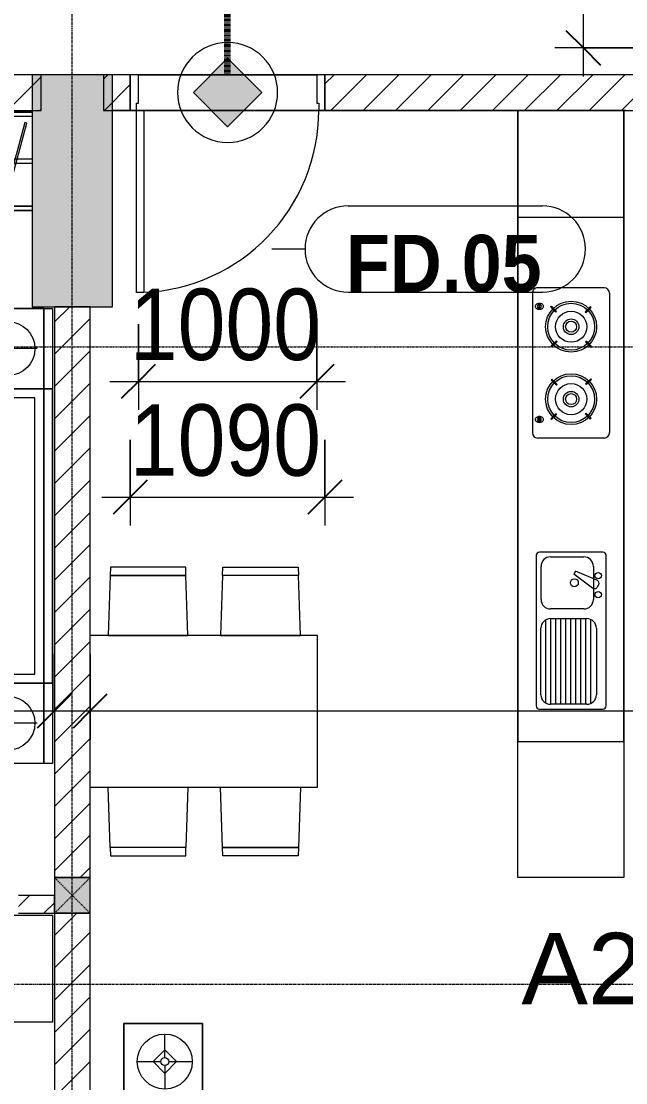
# Model space of a CAD drawing. Header units: millimetres. Extents: x 962 to 241049, y -15958 to 84407.
# Drawn here: x 162846 to 166232, y 27887 to 33837 of the extents above; entities that cross this region are included whole.
import ezdxf

# ---------------------------------------------------------------- set-up
doc = ezdxf.new("R2010")
doc.units = ezdxf.units.MM
for name, pattern in [('1 NÉT CALL OUT', [6, 3, -3]), ('Dash', [6, 3, -3]), ('Dash Dot 3_16_', [7.9375, 4.7625, -1.5875, 0, -1.5875]), ('Grid Line', [22.225, 12.7, -3.175, 3.175, -3.175])]:
    doc.linetypes.add(name, pattern=pattern)
for name, color, linetype, lineweight in [('0-1', 7, 'Continuous', 5), ('A-ANNO-DIMS', 211, 'Continuous', 9), ('A-ANNO-DIMS-160', 211, 'Continuous', 9), ('A-ANNO-NOTE', 131, 'Continuous', 9), ('A-AREA-IDEN', 2, 'Continuous', 9), ('A-DETL-3', 90, '1 NÉT CALL OUT', 100), ('A-DETL-GENF-2', 1, 'Continuous', 9), ('A-DOOR-3', 1, 'Continuous', 9), ('A-DOOR-FRAM-1', 1, 'Continuous', 9), ('A-DOOR-IDEN', 31, 'Continuous', 9), ('A-FLOR-2', 9, 'Continuous', 9), ('A-WALL', 113, 'Continuous', 9), ('A-WALL-1', 253, 'Continuous', 18), ('A-WALL-3', 113, 'Continuous', 18), ('A-WALL-PATT-1', 10, 'Continuous', 9), ('A-WALL-PATT-2', 111, 'Continuous', 9), ('G-ANNO-SYMB-1', 111, 'Dash Dot 3_16_', 18), ('G-IMPT-1', 254, 'Continuous', 9), ('I-FURN', 30, 'Continuous', 9), ('I-FURN-1', 254, 'Continuous', 9), ('S-COLS', 52, 'Continuous', 9), ('S-COLS-1', 52, 'Continuous', 5), ('S-COLS-2', 7, 'Continuous', 18), ('S-COLS-6', 52, 'Continuous', 18), ('S-COLS-7', 52, 'Dash', 9), ('S-COLS-HDLN', 52, 'Dash', 9), ('S-GRID-1', 1, 'Grid Line', 9)]:
    doc.layers.add(name, color=color, linetype=linetype, lineweight=lineweight)
doc.styles.add('Arial_11', font='arial_0.ttf', dxfattribs={"height": 400})
doc.styles.add('Arial_B_5', font='arialbd_0.ttf', dxfattribs={"width": 0.9, "height": 320})
doc.styles.add('UTM Avo', font='UTM Avo.ttf', dxfattribs={"width": 0.9, "height": 400})
doc.dimstyles.new('1_Dim_chi_tiet_2_5', dxfattribs={"dimscale": 304.8, "dimtxt": 399.720379, "dimasz": 0.629921, "dimexe": 0.524934, "dimexo": 0.0625, "dimgap": 0.052493, "dimtad": 1, "dimdec": 0, "dimrnd": 5, "dimzin": 0, "dimdsep": 46, "dimtxsty": 'UTM Avo', "dimblk1": 'OBLIQUE', "dimblk2": 'OBLIQUE', "dimsah": 1, "dimcen": 0.09, "dimdle": 0.524934, "dimazin": 0, "dimtfac": 1, "dimtdec": 4, "dimtix": 1, "dimtmove": 0, "dimatfit": 3, "dimfxl": 1.049869, "dimfxlon": 1, "dimtvp": 1, "dimtolj": 1, "dimtzin": 0, "dimarcsym": 2})
pattern_1 = [(45, (63179.03, 0), (-90.50967, 90.50967), [])]

# ---------------------------------------------------------------- blocks, each defined once
blk = doc.blocks.new('NCV_TKTC_KET CAU_rvt-1-TKCS_MB TẦNG 1')
at = {"layer": 'S-COLS-1'}
blk.add_hatch(color=256, dxfattribs=at).paths.add_polyline_path([(100177.6, 32236.9), (100177.6, 33536.9), (99727.6, 33536.9), (99727.6, 32236.9)])
at = {"layer": 'S-COLS-2'}
for p, q in [((100177.6, 33536.9), (99727.6, 33536.9)), ((99727.6, 33536.9), (99727.6, 32236.9)), ((100177.6, 32236.9), (100177.6, 33536.9)), ((99727.6, 32236.9), (100177.6, 32236.9))]:
    blk.add_line(p, q, dxfattribs=at)
blk = doc.blocks.new('HE BEP A - HE BEP A-431959-TKCS_MB TẦNG 1')
at = {"layer": 'I-FURN'}
for p, q in [((3.5, -11), (765.9, -11)), ((3.5, -605.3), (3.5, -11)), ((765.9, -11), (765.9, -605.3)), ((765.9, -11), (765.9, -605.3)), ((4303.5, -11), (765.9, -11)), ((3703.5, -605.3), (3703.5, -11)), ((1810.5, -114.2), (965.9, -114.2)), ((3279.1, -92.2), (2497.5, -92.2)), ((948.4, -131.7), (948.4, -487.8)), ((981.5, -167.9), (1448.7, -167.9)), ((1028.4, -139.9), (1401.8, -139.9)), ((1562.5, -140.8), (1747.9, -140.8)), ((1828, -487.8), (1828, -131.7)), ((2467.5, -494.2), (2467.5, -122.2)), ((2555.1, -129.3), (2587.6, -129.3)), ((2555.1, -133.3), (2555.1, -129.3)), ((2587.6, -133.3), (2555.1, -133.3)), ((2587.6, -129.3), (2587.6, -133.3)), ((3189, -129.3), (3189, -133.3)), ((3221.5, -129.3), (3189, -129.3)), ((3189, -133.3), (3221.5, -133.3)), ((3221.5, -133.3), (3221.5, -129.3)), ((3309.1, -494.2), (3309.1, -122.2)), ((975, -397.7), (975, -193.3)), ((975, -195.9), (1455.1, -195.9)), ((975, -223.9), (1455.1, -223.9)), ((1455.1, -193.3), (1455.1, -397.7)), ((1509.1, -380.9), (1509.1, -194.2)), ((1801.3, -194.2), (1801.3, -380.9)), ((2575.3, -194.9), (2570.9, -199.3)), ((2570.9, -199.3), (2600, -228.4)), ((2604.4, -224), (2575.3, -194.9)), ((2600, -228.4), (2604.4, -224)), ((2792.8, -197.7), (2763.7, -226.8)), ((2763.7, -226.8), (2768.1, -231.2)), ((2768.1, -231.2), (2797.2, -202)), ((2797.2, -202), (2792.8, -197.7)), ((2979.4, -202), (2983.8, -197.7)), ((3008.5, -231.2), (2979.4, -202)), ((2983.8, -197.7), (3012.9, -226.8)), ((3012.9, -226.8), (3008.5, -231.2)), ((3172.2, -224), (3201.4, -194.9)), ((3176.6, -228.4), (3172.2, -224)), ((3205.8, -199.3), (3176.6, -228.4)), ((3201.4, -194.9), (3205.8, -199.3)), ((975, -251.9), (1455.1, -251.9)), ((975, -279.9), (1455.1, -279.9)), ((975, -307.9), (1455.1, -307.9)), ((975, -335.9), (1455.1, -335.9)), ((1706.2, -324.4), (1627.3, -429.4)), ((1670.1, -454.1), (1721.6, -333.3)), ((1721.6, -333.3), (1706.2, -324.4)), ((975, -363.9), (1455.1, -363.9)), ((975, -391.9), (1455.1, -391.9)), ((2573.6, -416.8), (2602.8, -387.7)), ((2607.1, -392.1), (2578, -421.2)), ((2602.8, -387.7), (2607.1, -392.1)), ((2766.5, -394.9), (2770.8, -390.5)), ((2795.6, -424), (2766.5, -394.9)), ((2770.8, -390.5), (2800, -419.6)), ((3005.8, -390.5), (2976.7, -419.6)), ((2981.1, -424), (3010.2, -394.9)), ((3010.2, -394.9), (3005.8, -390.5)), ((3173.9, -387.7), (3169.5, -392.1)), ((3169.5, -392.1), (3198.6, -421.2)), ((3203, -416.8), (3173.9, -387.7)), ((979.9, -419.9), (1450.3, -419.9)), ((1401.8, -451.1), (1028.4, -451.1)), ((1747.9, -434.2), (1562.5, -434.2)), ((1644.6, -463.3), (1632.2, -456.1)), ((2578, -421.2), (2573.6, -416.8)), ((2800, -419.6), (2795.6, -424)), ((2976.7, -419.6), (2981.1, -424)), ((3198.6, -421.2), (3203, -416.8)), ((965.9, -505.3), (1810.5, -505.3)), ((3279.1, -524.2), (2497.5, -524.2)), ((765.9, -605.3), (3.5, -605.3)), ((765.9, -605.3), (4303.5, -605.3))]:
    blk.add_line(p, q, dxfattribs=at)
for centre, radius in [((2685.4, -309.4), 142.6), ((2685.4, -309.4), 131.3), ((3091.2, -309.4), 142.6), ((3091.2, -309.4), 131.3), ((2685.4, -309.4), 87.2), ((3091.2, -309.4), 87.2), ((2685.4, -309.4), 43.6), ((2685.4, -309.4), 30.9), ((3091.2, -309.4), 43.6), ((3091.2, -309.4), 30.9), ((1656.3, -327.5), 22.2), ((1589.4, -460.9), 17.8), ((1696.1, -460.9), 17.8)]:
    blk.add_circle(centre, radius, dxfattribs=at)
for centre, radius, start, end in [((965.9, -131.7), 17.5, 90, 180), ((1810.5, -131.7), 17.5, 0, 90), ((2497.5, -122.2), 30, 90, 180), ((2580.1, -129.2), 24.7, 145.20397, 163.94189), ((2574.8, -125.5), 18.1, 120.79762, 145.20397), ((2571.4, -119.8), 11.5, 90, 120.79762), ((2571.4, -119.8), 11.5, 59.20238, 90), ((2568, -125.5), 18.1, 34.79603, 59.20238), ((2562.6, -129.2), 24.7, 16.05811, 34.79603), ((3214, -129.2), 24.7, 145.20397, 163.94189), ((3208.7, -125.5), 18.1, 120.79762, 145.20397), ((3205.3, -119.8), 11.5, 90, 120.79762), ((3205.3, -119.8), 11.5, 59.20238, 90), ((3201.9, -125.5), 18.1, 34.79603, 59.20238), ((3196.5, -129.2), 24.7, 16.05811, 34.79603), ((3279.1, -122.2), 30, 360, 90), ((1028.4, -193.3), 53.3, 90, 180), ((1401.8, -193.3), 53.3, 0, 90), ((1562.5, -194.2), 53.3, 90, 180), ((1747.9, -194.2), 53.3, 0, 90), ((2588.6, -131.7), 33.5, 163.94189, 180), ((2588.6, -131.7), 33.5, 180, 196.05811), ((2580.1, -134.1), 24.7, 196.05811, 214.79603), ((2571.3, -131.3), 11.6, 9.71775, 170.28225), ((2571.3, -131.3), 11.6, 189.9102, 350.0898), ((2574.8, -137.9), 18.1, 214.79603, 239.20238), ((2571.4, -143.6), 11.5, 239.20238, 270), ((2571.4, -143.6), 11.5, 270, 300.79762), ((2568, -137.9), 18.1, 300.79762, 325.20397), ((2562.6, -134.1), 24.7, 325.20397, 343.94189), ((2554.1, -131.7), 33.5, 0, 16.05811), ((2554.1, -131.7), 33.5, 343.94189, 0), ((3222.5, -131.7), 33.5, 163.94189, 180), ((3222.5, -131.7), 33.5, 180, 196.05811), ((3214, -134.1), 24.7, 196.05811, 214.79603), ((3208.7, -137.9), 18.1, 214.79603, 239.20238), ((3205.3, -131.3), 11.6, 9.71775, 170.28225), ((3205.3, -131.3), 11.6, 189.9102, 350.0898), ((3205.3, -143.6), 11.5, 239.20238, 270), ((3205.3, -143.6), 11.5, 270, 300.79762), ((3201.9, -137.9), 18.1, 300.79762, 325.20397), ((3196.5, -134.1), 24.7, 325.20397, 343.94189), ((3188, -131.7), 33.5, 0, 16.05811), ((3188, -131.7), 33.5, 343.94189, 0), ((1028.4, -397.7), 53.3, 180, 270), ((1401.8, -397.7), 53.3, 270, 0), ((1562.5, -380.9), 53.3, 180, 270), ((1747.9, -380.9), 53.3, 270, 0), ((1641, -440.7), 17.8, 140.53825, 240.0479), ((1653.4, -447.9), 17.8, 240.0479, 339.46209), ((965.9, -487.8), 17.5, 180, 270), ((1810.5, -487.8), 17.5, 270, 0), ((2497.5, -494.2), 30, 180, 270), ((3279.1, -494.2), 30, 270, 0)]:
    blk.add_arc(centre, radius, start, end, dxfattribs=at)
at = {"layer": 'I-FURN-1'}
for p, q in [((3.5, -11), (4303.5, -11)), ((3.5, -605.3), (3.5, -11)), ((4303.5, -605.3), (3.5, -605.3))]:
    blk.add_line(p, q, dxfattribs=at)
blk = doc.blocks.new('RES_BAN AN 1 - RES_BAN AN 1-851490-TKCS_MB TẦNG 1')
at = {"layer": 'I-FURN-1'}
for p, q in [((-425, -1.8), (-425, -1275)), ((425, -1275), (425, -1.8)), ((-761.9, -113.5), (-809.6, -115.1)), ((-809.6, -115.1), (-809.6, -536.9)), ((-761.9, -113.5), (-425, -102.3)), ((-761.9, -538.5), (-761.9, -113.5)), ((-761.9, -538.5), (-761.9, -113.5)), ((-425, -102.3), (-425, -549.7)), ((425, -102.3), (425, -549.7)), ((761.9, -113.5), (425, -102.3)), ((761.9, -538.5), (761.9, -113.5)), ((761.9, -113.5), (761.9, -538.5)), ((809.6, -115.1), (761.9, -113.5)), ((809.6, -536.9), (809.6, -115.1)), ((-809.6, -536.9), (-761.9, -538.5)), ((-425, -549.7), (-761.9, -538.5)), ((425, -549.7), (761.9, -538.5)), ((761.9, -538.5), (809.6, -536.9)), ((-809.6, -745.3), (-761.9, -743.8)), ((-809.6, -1167.2), (-809.6, -745.3)), ((-761.9, -743.8), (-425, -732.5)), ((-761.9, -1168.8), (-761.9, -743.8)), ((-761.9, -743.8), (-761.9, -1168.8)), ((-425, -732.5), (-425, -1180)), ((425, -732.5), (425, -1180)), ((761.9, -743.8), (425, -732.5)), ((761.9, -743.8), (809.6, -745.3)), ((761.9, -1168.8), (761.9, -743.8)), ((761.9, -1168.8), (761.9, -743.8)), ((809.6, -745.3), (809.6, -1167.2)), ((-761.9, -1168.8), (-809.6, -1167.2)), ((-425, -1180), (-761.9, -1168.8)), ((425, -1180), (761.9, -1168.8)), ((809.6, -1167.2), (761.9, -1168.8)), ((-425, -1275), (425, -1275))]:
    blk.add_line(p, q, dxfattribs=at)
blk = doc.blocks.new('LOBBY_SOFA_1 - LOBBY_SOFA_1-852725-TKCS_MB TẦNG 1')
at = {"layer": 'I-FURN'}
for p, q in [((-2128.3, 1548.5), (-1160.3, 1548.5)), ((-2172.3, 1064.5), (-2172.3, 1504.5)), ((-1116.3, 1504.5), (-1116.3, 1064.5)), ((-1160.3, 1020.5), (-2128.3, 1020.5)), ((-2556, 660), (-708, 660)), ((-2556, 4.9), (-2556, 660)), ((-2457, 66), (-2457, 660)), ((-1907, 143), (-1907, 660)), ((-1357, 143), (-1357, 660)), ((-807, 660), (-807, 66)), ((-708, 660), (-708, 4.9)), ((-2688.2, 633.5), (-3128.2, 633.5)), ((-3128.2, 633.5), (-3128.2, 193.5)), ((-2688.2, 193.5), (-2688.2, 633.5)), ((-575.9, 633.5), (-135.9, 633.5)), ((-575.9, 193.5), (-575.9, 633.5)), ((-135.9, 633.5), (-135.9, 193.5)), ((-2915.4, 445), (-2915.4, 577)), ((-348.6, 445), (-348.6, 577)), ((-2981.4, 423), (-2915.4, 489)), ((-2915.4, 489), (-2849.4, 423)), ((-348.6, 489), (-414.6, 423)), ((-282.6, 423), (-348.6, 489)), ((-2937.4, 423), (-3069.4, 423)), ((-2915.4, 357), (-2981.4, 423)), ((-2849.4, 423), (-2915.4, 357)), ((-2893.4, 423), (-2761.4, 423)), ((-370.6, 423), (-502.6, 423)), ((-414.6, 423), (-348.6, 357)), ((-348.6, 357), (-282.6, 423)), ((-326.6, 423), (-194.6, 423)), ((-2915.4, 269), (-2915.4, 401)), ((-348.6, 269), (-348.6, 401)), ((-3128.2, 193.5), (-2688.2, 193.5)), ((-135.9, 193.5), (-575.9, 193.5)), ((-807, 143), (-2457, 143)), ((-807, 66), (-2457, 66))]:
    blk.add_line(p, q, dxfattribs=at)
for centre, radius in [((-2915.4, 423), 154), ((-348.6, 423), 154), ((-2915.4, 423), 22), ((-348.6, 423), 22)]:
    blk.add_circle(centre, radius, dxfattribs=at)
for centre, start, end in [((-2128.3, 1504.5), 90, 180), ((-1160.3, 1504.5), 0, 90), ((-2128.3, 1064.5), 180, 270), ((-1160.3, 1064.5), 270, 0)]:
    blk.add_arc(centre, 44, start, end, dxfattribs=at)
at = {"layer": 'I-FURN-1'}
for p, q in [((-2128.3, 1548.5), (-1160.3, 1548.5)), ((-2172.3, 1064.5), (-2172.3, 1504.5)), ((-1116.3, 1504.5), (-1116.3, 1064.5)), ((-1160.3, 1020.5), (-2128.3, 1020.5)), ((-2556, 660), (-708, 660)), ((-2556, 4.9), (-2556, 660)), ((-708, 660), (-708, 4.9)), ((-3128.2, 633.5), (-2688.2, 633.5)), ((-3128.2, 193.5), (-3128.2, 633.5)), ((-2688.2, 633.5), (-2688.2, 193.5)), ((-575.9, 633.5), (-135.9, 633.5)), ((-575.9, 193.5), (-575.9, 633.5)), ((-135.9, 633.5), (-135.9, 193.5)), ((-2688.2, 193.5), (-3128.2, 193.5)), ((-135.9, 193.5), (-575.9, 193.5))]:
    blk.add_line(p, q, dxfattribs=at)
for centre, start, end in [((-2128.3, 1504.5), 90, 180), ((-1160.3, 1504.5), 0, 90), ((-2128.3, 1064.5), 180, 270), ((-1160.3, 1064.5), 270, 0)]:
    blk.add_arc(centre, 44, start, end, dxfattribs=at)
blk = doc.blocks.new('GIUONG NGU-2TAB-1600x2000 - GIUONG NGU-2TAB-1600x2000-851491-TKCS_MB TẦNG 1')
at = {"layer": 'I-FURN-1'}
for p, q in [((569.6, 2050), (1997.1, 2050)), ((1997.1, 2050), (569.6, 2050)), ((1997.1, 2000), (569.6, 2000)), ((458.5, 50), (458.5, 1938.9)), ((458.5, 1938.9), (458.5, 50)), ((508.5, 1938.9), (508.5, 100)), ((2058.2, 100), (2058.2, 1938.9)), ((2108.2, 1938.9), (2108.2, 50)), ((2108.2, 50), (2108.2, 1938.9)), ((8.5, 50), (8.5, 450.3)), ((8.5, 450.3), (458.5, 450.3)), ((8.5, 450.3), (458.5, 450.3)), ((8.5, 50), (8.5, 450.3)), ((458.5, 450.3), (458.5, 50)), ((458.5, 450.3), (458.5, 50)), ((2108.2, 50), (2108.2, 450.3)), ((2108.2, 450.3), (2558.2, 450.3)), ((2108.2, 450.3), (2108.2, 50)), ((2558.2, 450.3), (2108.2, 450.3)), ((2558.2, 450.3), (2558.2, 50)), ((2558.2, 50), (2558.2, 450.3)), ((233.5, 86.8), (233.5, 413.5)), ((2333.2, 86.8), (2333.2, 413.5)), ((120.2, 250.2), (346.8, 250.2)), ((2446.5, 250.2), (2219.8, 250.2)), ((508.5, 100), (2058.2, 100)), ((458.5, 50), (8.5, 50)), ((8.5, 0), (8.5, 50)), ((8.5, 50), (458.5, 50)), ((458.5, 50), (8.5, 50)), ((458.5, 0), (8.5, 0)), ((2108.2, 50), (458.5, 50)), ((458.5, 50), (458.5, 0)), ((458.5, 0), (458.5, 50)), ((458.5, 50), (2108.2, 50)), ((458.5, 50), (2108.2, 50)), ((2108.2, 0), (458.5, 0)), ((458.5, 0), (2108.2, 0)), ((2558.2, 50), (2108.2, 50)), ((2108.2, 50), (2558.2, 50)), ((2108.2, 0), (2108.2, 50)), ((2108.2, 50), (2108.2, 0)), ((2108.2, 50), (2558.2, 50)), ((2558.2, 0), (2108.2, 0)), ((2558.2, 50), (2558.2, 0))]:
    blk.add_line(p, q, dxfattribs=at)
for centre in [(233.5, 250.2), (2333.2, 250.2)]:
    blk.add_circle(centre, 150.7, dxfattribs=at)
for centre, radius, start, end in [((569.6, 1938.9), 111.1, 90, 180), ((569.6, 1938.9), 111.1, 90, 180), ((1997.1, 1938.9), 111.1, 0, 90), ((1997.1, 1938.9), 111.1, 360, 90), ((569.6, 1938.9), 61.1, 90, 180), ((1997.1, 1938.9), 61.1, 360, 90)]:
    blk.add_arc(centre, radius, start, end, dxfattribs=at)
blk = doc.blocks.new('TU QUAN AO-SUITE ROOM_3 - TU QUAN AO-SUITE ROOM_3-V6-TKCS_MB TẦNG 1')
at = {"layer": 'I-FURN-1'}
for p, q in [((-550, 1500), (0, 1500)), ((-550, 40), (-550, 1500)), ((0, 1500), (-550, 1500)), ((-550, 1500), (-550, 40)), ((0, 1500), (0, 40)), ((0, 40), (0, 1500)), ((-24, 1476), (-526, 1476)), ((-526, 1476), (-526, 600)), ((-526, 1476), (-526, 40)), ((-287, 576), (-287, 1476)), ((-263, 576), (-263, 1476)), ((-24, 40), (-24, 1476)), ((-480.1, 1386.9), (-480.1, 1398.9)), ((-480.1, 1398.9), (-50.1, 1398.9)), ((-480.1, 1386.9), (-480.1, 1398.9)), ((-50.1, 1386.9), (-480.1, 1386.9)), ((-50.1, 1398.9), (-50.1, 1386.9)), ((-480.1, 1320.5), (-480.1, 1332.5)), ((-480.1, 1332.5), (-50.1, 1332.5)), ((-480.1, 1320.5), (-480.1, 1332.5)), ((-50.1, 1320.5), (-480.1, 1320.5)), ((-50.1, 1332.5), (-50.1, 1320.5)), ((-478.3, 1178.1), (-61.3, 1289.9)), ((-58.2, 1278.3), (-475.2, 1166.5)), ((-61.3, 1289.9), (-58.2, 1278.3)), ((-478.3, 1086.9), (-61.3, 1198.6)), ((-61.3, 1198.6), (-58.2, 1187.1)), ((-475.2, 1166.5), (-478.3, 1178.1)), ((-58.2, 1187.1), (-475.2, 1075.3)), ((-475.2, 1075.3), (-478.3, 1086.9)), ((-480.1, 1035.3), (-480.1, 1047.3)), ((-480.1, 1047.3), (-50.1, 1047.3)), ((-480.1, 1035.3), (-480.1, 1047.3)), ((-50.1, 1035.3), (-480.1, 1035.3)), ((-50.1, 1047.3), (-50.1, 1035.3)), ((-480.1, 965.8), (-480.1, 977.8)), ((-480.1, 977.8), (-50.1, 977.8)), ((-480.1, 965.8), (-480.1, 977.8)), ((-50.1, 965.8), (-480.1, 965.8)), ((-50.1, 977.8), (-50.1, 965.8)), ((-480.1, 908.6), (-480.1, 920.6)), ((-480.1, 920.6), (-50.1, 920.6)), ((-480.1, 908.6), (-480.1, 920.6)), ((-50.1, 908.6), (-480.1, 908.6)), ((-50.1, 920.6), (-50.1, 908.6)), ((-475.2, 865.5), (-478.3, 853.9)), ((-478.3, 853.9), (-61.3, 742.1)), ((-58.2, 753.7), (-475.2, 865.5)), ((-478.3, 603.1), (-61.3, 714.9)), ((-61.3, 742.1), (-58.2, 753.7)), ((-61.3, 714.9), (-58.2, 703.3)), ((-58.2, 703.3), (-475.2, 591.5)), ((-526, 40), (-526, 600)), ((-478.3, 511.9), (-61.3, 623.6)), ((-475.2, 591.5), (-478.3, 603.1)), ((-58.2, 612.1), (-475.2, 500.3)), ((-61.3, 623.6), (-58.2, 612.1)), ((-550, 40), (-550, 576)), ((-287, 40), (-287, 576)), ((-263, 40), (-263, 576)), ((-478.3, 423.1), (-61.3, 534.9)), ((-475.2, 500.3), (-478.3, 511.9)), ((-58.2, 523.3), (-475.2, 411.5)), ((-61.3, 534.9), (-58.2, 523.3)), ((-475.2, 411.5), (-478.3, 423.1)), ((-480.1, 368.4), (-480.1, 356.4)), ((-50.1, 368.4), (-480.1, 368.4)), ((-50.1, 356.4), (-50.1, 368.4)), ((-480.1, 356.4), (-50.1, 356.4)), ((-480.1, 311.2), (-480.1, 299.2)), ((-50.1, 311.2), (-480.1, 311.2)), ((-480.1, 299.2), (-50.1, 299.2)), ((-50.1, 299.2), (-50.1, 311.2)), ((-480.1, 241.7), (-480.1, 229.7)), ((-50.1, 241.7), (-480.1, 241.7)), ((-50.1, 229.7), (-50.1, 241.7)), ((-480.1, 229.7), (-50.1, 229.7)), ((-475.2, 192.7), (-478.3, 181.1)), ((-478.3, 181.1), (-61.3, 69.4)), ((-58.2, 80.9), (-475.2, 192.7)), ((-61.3, 69.4), (-58.2, 80.9))]:
    blk.add_line(p, q, dxfattribs=at)
blk = doc.blocks.new('MAY GIAT - MAY GIAT_dwg-348053-TKCS_MB TẦNG 1')
at = {"layer": 'G-IMPT-1', "flags": 128}
blk.add_lwpolyline([(5, 596.6), (5, 2.3), (605, 2.3), (605, 596.6)], close=True, dxfattribs=at)
blk = doc.blocks.new('MAY GIAT - MAY GIAT-401071-TKCS_MB TẦNG 1')
at = {"layer": 'I-FURN-1'}
for p, q in [((5, -2.3), (605, -2.3)), ((5, -596.6), (5, -2.3)), ((605, -2.3), (605, -596.6)), ((605, -596.6), (5, -596.6))]:
    blk.add_line(p, q, dxfattribs=at)
at = {"extrusion": (0, 0, -1), "zscale": -1, "rotation": 180}
blk.add_blockref('MAY GIAT - MAY GIAT_dwg-348053-TKCS_MB TẦNG 1', (0, 0), dxfattribs=at)
blk = doc.blocks.new('NCV_TKTC_TANG 1_rvt-1-TKCS_MB TẦNG 1')
at = {"layer": 'A-WALL-PATT-1'}
h = blk.add_hatch(dxfattribs=at)
h.set_pattern_fill('FP_1', color=256, style=0, pattern_type=2)
h.set_pattern_definition([(45, (0, 0), (-90.50967, 90.50967), [])])
h.paths.add_polyline_path([(95850.9, 28836.9), (95850.9, 28936.9), (95052.6, 28936.9), (95052.6, 28836.9)])
h.paths.add_polyline_path([(97850.5, 28836.9), (98152.6, 28836.9), (98152.6, 28936.9), (97850.5, 28936.9)])
h.paths.add_polyline_path([(96950.5, 28836.9), (96950.5, 28936.9), (96650.9, 28936.9), (96650.9, 28836.9)])
h.paths.add_polyline_path([(98352.6, 28836.9), (98750.5, 28836.9), (98750.5, 28936.9), (98352.6, 28936.9), (98352.6, 28857)])
h.paths.add_polyline_path([(99852.6, 28836.9), (99852.6, 28936.9), (99650.5, 28936.9), (99650.5, 28836.9)])
at = {"layer": 'A-FLOR-2'}
for p, q in [((101322.6, 33536.9), (100322.6, 33536.9)), ((100312.6, 33336.9), (100177.6, 33336.9)), ((101332.6, 33336.9), (100312.6, 33336.9)), ((100312.6, 33336.9), (101332.6, 33336.9)), ((102448.2, 33336.9), (101332.6, 33336.9)), ((103042.6, 33336.9), (102448.2, 33336.9)), ((103052.6, 33336.9), (103042.6, 33336.9))]:
    blk.add_line(p, q, dxfattribs=at)
at = {"layer": 'A-WALL-1'}
for p, q in [((99852.6, 28936.9), (99650.5, 28936.9)), ((99852.6, 28836.9), (99852.6, 28936.9)), ((99650.5, 28836.9), (99852.6, 28836.9))]:
    blk.add_line(p, q, dxfattribs=at)
at = {"layer": 'I-FURN-1'}
for name, p, rotation in [('TU QUAN AO-SUITE ROOM_3 - TU QUAN AO-SUITE ROOM_3-V6-TKCS_MB TẦNG 1', (99767.6, 33326.9), 90.00000000000001), ('HE BEP A - HE BEP A-431959-TKCS_MB TẦNG 1', (102437.2, 29033.4), 89.99999999999955), ('GIUONG NGU-2TAB-1600x2000 - GIUONG NGU-2TAB-1600x2000-851491-TKCS_MB TẦNG 1', (99842.6, 29668.6), 89.99999999999915), ('RES_BAN AN 1 - RES_BAN AN 1-851490-TKCS_MB TẦNG 1', (100050.8, 29968.2), 89.99999999999955), ('MAY GIAT - MAY GIAT-401071-TKCS_MB TẦNG 1', (99245.9, 28222), 89.9999999999998), ('LOBBY_SOFA_1 - LOBBY_SOFA_1-852725-TKCS_MB TẦNG 1', (100047.7, 25090.4), 269.9999999999993)]:
    blk.add_blockref(name, p, dxfattribs=dict(at, rotation=rotation))
blk = doc.blocks.new('FD_05 - FD_05-1000x2200mm-835434-TKCS_MB TẦNG 1')
at = {"layer": 'A-DETL-GENF-2'}
for p, q in [((470, 100), (470, 1120)), ((470, 1120), (510, 1120)), ((510, 1120), (510, 100)), ((510, 100), (470, 100))]:
    blk.add_line(p, q, dxfattribs=at)
blk.add_arc((510, 100), 1020, 92.24747, 180, dxfattribs=at)
at = {"layer": 'A-DOOR-FRAM-1'}
for p, q in [((-510, 100), (-545, 100)), ((-545, 100), (-545, -100)), ((-510, 60), (-510, 100)), ((-500, 60), (-510, 60)), ((-500, -100), (-500, 60)), ((510, 60), (500, 60)), ((500, 60), (500, -100)), ((545, 100), (510, 100)), ((510, 100), (510, 60)), ((545, -100), (545, 100)), ((-545, -100), (-500, -100)), ((500, -100), (545, -100))]:
    blk.add_line(p, q, dxfattribs=at)
blk = doc.blocks.new('G1_SOF - BO TRU - 200x200-3050151-TKCS_MB TẦNG 1')
at = {"layer": 'S-COLS-HDLN'}
for p, q in [((-100, 100), (100, -100)), ((100, 100), (-100, -100))]:
    blk.add_line(p, q, dxfattribs=at)
blk = doc.blocks.new('DIMBLOCK41-TKCS_MB TẦNG 1')
at = {"layer": 'A-ANNO-DIMS-160'}
for p, q in [((163456.6, 31490), (163456.6, 31010)), ((163456.6, 31170), (163456.6, 31490)), ((164546.6, 31490), (164546.6, 31010)), ((164546.6, 31170), (164546.6, 31490)), ((163296.6, 31170), (164706.6, 31170))]:
    blk.add_line(p, q, dxfattribs=at)
at = {"layer": 'A-ANNO-DIMS-160', "lineweight": 25}
for p, q in [((163456.6, 31170), (163552.6, 31266)), ((164546.6, 31170), (164642.6, 31266)), ((163456.6, 31170), (163360.6, 31074)), ((164546.6, 31170), (164450.6, 31074))]:
    blk.add_line(p, q, dxfattribs=at)
at = {"layer": 'A-ANNO-DIMS-160', "color": 0, "insert": (163453.8, 31689.6), "char_height": 400, "width": 1314.636, "attachment_point": 1, "line_spacing_factor": 1.110334, "style": 'UTM Avo'}
blk.add_mtext('1090', dxfattribs=at)
blk = doc.blocks.new('_Oblique')
at = {"color": 0, "linetype": 'ByBlock', "lineweight": -2}
blk.add_line((-0.5, -0.5), (0.5, 0.5), dxfattribs=at)
blk = doc.blocks.new('DIMBLOCK42-TKCS_MB TẦNG 1')
at = {"layer": 'A-ANNO-DIMS-160'}
for p, q in [((165994.4, 33527.4), (165994.4, 35547.4)), ((166314.4, 35387.4), (165834.4, 35387.4)), ((165994.4, 35387.4), (166314.4, 35387.4)), ((166314.4, 33687.4), (165834.4, 33687.4)), ((165994.4, 33687.4), (166314.4, 33687.4))]:
    blk.add_line(p, q, dxfattribs=at)
at = {"layer": 'A-ANNO-DIMS-160', "lineweight": 25}
for p, q in [((165994.4, 35387.4), (165898.4, 35483.4)), ((165994.4, 35387.4), (166090.4, 35291.4)), ((165994.4, 33687.4), (165898.4, 33783.4)), ((165994.4, 33687.4), (166090.4, 33591.4))]:
    blk.add_line(p, q, dxfattribs=at)
at = {"layer": 'A-ANNO-DIMS-160', "color": 0, "insert": (165474.7, 33989.6), "char_height": 400, "width": 1314.636, "attachment_point": 1, "rotation": 90, "line_spacing_factor": 1.110334, "style": 'UTM Avo'}
blk.add_mtext('1700', dxfattribs=at)
blk = doc.blocks.new('DIMBLOCK108-TKCS_MB TẦNG 1')
at = {"layer": 'A-ANNO-DIMS-160'}
for p, q in [((163501.6, 32138.4), (163501.6, 31658.4)), ((163501.6, 31818.4), (163501.6, 32138.4)), ((164501.6, 32138.4), (164501.6, 31658.4)), ((164501.6, 31818.4), (164501.6, 32138.4)), ((163341.6, 31818.4), (164661.6, 31818.4))]:
    blk.add_line(p, q, dxfattribs=at)
at = {"layer": 'A-ANNO-DIMS-160', "lineweight": 25}
for p, q in [((163501.6, 31818.4), (163597.6, 31914.4)), ((164501.6, 31818.4), (164597.6, 31914.4)), ((163501.6, 31818.4), (163405.6, 31722.4)), ((164501.6, 31818.4), (164405.6, 31722.4))]:
    blk.add_line(p, q, dxfattribs=at)
at = {"layer": 'A-ANNO-DIMS-160', "color": 0, "insert": (163453.8, 32338), "char_height": 400, "width": 1314.636, "attachment_point": 1, "line_spacing_factor": 1.110334, "style": 'UTM Avo'}
blk.add_mtext('1000', dxfattribs=at)
blk = doc.blocks.new('STN_Door Tag - STN_Door Tag-1788670-TKCS_MB TẦNG 1')
at = {"layer": 'A-DOOR-IDEN'}
for p, q in [((-3.37, 1.495), (3.431, 1.495)), ((-3.37, -1.524), (3.431, -1.524))]:
    blk.add_line(p, q, dxfattribs=at)
for centre, start, end in [((-3.37, -0.015), 90, 270), ((3.431, -0.015), 270, 90)]:
    blk.add_arc(centre, 1.509, start, end, dxfattribs=at)
blk = doc.blocks.new('DIMBLOCK203-TKCS_MB TẦNG 1')
at = {"layer": 'A-ANNO-DIMS-160'}
for p, q in [((155031.6, 30290.8), (155031.6, 29810.8)), ((155031.6, 29970.8), (155031.6, 30290.8)), ((163031.6, 30290.8), (163031.6, 29810.8)), ((163031.6, 29970.8), (163031.6, 30290.8)), ((154871.6, 29970.8), (163191.6, 29970.8))]:
    blk.add_line(p, q, dxfattribs=at)
at = {"layer": 'A-ANNO-DIMS-160', "lineweight": 25}
for p, q in [((155031.6, 29970.8), (155127.6, 30066.8)), ((163031.6, 29970.8), (163127.6, 30066.8)), ((155031.6, 29970.8), (154935.6, 29874.8)), ((163031.6, 29970.8), (162935.6, 29874.8))]:
    blk.add_line(p, q, dxfattribs=at)
at = {"layer": 'A-ANNO-DIMS-160', "color": 0, "insert": (158483.8, 30490.4), "char_height": 400, "width": 1314.636, "attachment_point": 1, "line_spacing_factor": 1.110334, "style": 'UTM Avo'}
blk.add_mtext('8000', dxfattribs=at)
blk = doc.blocks.new('DIMBLOCK204-TKCS_MB TẦNG 1')
at = {"layer": 'A-ANNO-DIMS-160'}
for p, q in [((163231.6, 30290.8), (163231.6, 29810.8)), ((163231.6, 29970.8), (163231.6, 30290.8)), ((171231.6, 30290.8), (171231.6, 29810.8)), ((171231.6, 29970.8), (171231.6, 30290.8)), ((163071.6, 29970.8), (171391.6, 29970.8))]:
    blk.add_line(p, q, dxfattribs=at)
at = {"layer": 'A-ANNO-DIMS-160', "lineweight": 25}
for p, q in [((163231.6, 29970.8), (163327.6, 30066.8)), ((171231.6, 29970.8), (171327.6, 30066.8)), ((163231.6, 29970.8), (163135.6, 29874.8)), ((171231.6, 29970.8), (171135.6, 29874.8))]:
    blk.add_line(p, q, dxfattribs=at)
at = {"layer": 'A-ANNO-DIMS-160', "color": 0, "insert": (166683.8, 30490.4), "char_height": 400, "width": 1314.636, "attachment_point": 1, "line_spacing_factor": 1.110334, "style": 'UTM Avo'}
blk.add_mtext('8000', dxfattribs=at)
blk = doc.blocks.new('HDNDCT_GHI CHÚ CỬA CHỐNG CHÁY EI30 - HDNDCT_GHI CHÚ CỬA CHỐNG CHÁY EI30-2461928-TKCS_MB TẦNG 1')
at = {"layer": 'A-ANNO-NOTE'}
blk.add_hatch(color=256, dxfattribs=at).paths.add_polyline_path([(-1.2, 0), (0, 1.2), (1.2, 0), (0, -1.2)])
for p, q in [((0, 1.2), (-1.2, 0)), ((1.2, 0), (0, 1.2)), ((-1.2, 0), (0, -1.2)), ((0, -1.2), (1.2, 0))]:
    blk.add_line(p, q, dxfattribs=at)
for start, end in [(360, 180), (180, 360)]:
    blk.add_arc((0, 0), 1.75, start, end, dxfattribs=at)

msp = doc.modelspace()

# ---------------------------------------------------------------- hatches: boundary and pattern name
at = {"layer": 'A-WALL-PATT-2'}
h = msp.add_hatch(dxfattribs=at)
h.set_pattern_fill('FP_1', color=256, style=0, pattern_type=2)
h.set_pattern_definition(pattern_1)
h.paths.add_polyline_path([(162956.6, 33336.9), (162956.6, 33536.9), (158231.5, 33536.9), (158231.5, 33336.9), (162819.2, 33336.9)])
h.paths.add_polyline_path([(156346.6, 33336.9), (158031.5, 33336.9), (158031.5, 33536.9), (156346.6, 33536.9)])
h.paths.add_polyline_path([(155256.6, 33336.9), (155256.6, 33536.9), (155106.6, 33536.9), (155106.6, 33336.9)])
h = msp.add_hatch(dxfattribs=at)
h.set_pattern_fill('FP_1', color=256, style=0, pattern_type=2)
h.set_pattern_definition(pattern_1)
h.paths.add_polyline_path([(171156.6, 33336.9), (171156.6, 33536.9), (167591.6, 33536.9), (167591.6, 33336.9), (169267.3, 33336.9)])
h.paths.add_polyline_path([(166043.2, 33336.9), (167391.6, 33336.9), (167391.6, 33536.9), (164546.6, 33536.9), (164546.6, 33336.9)])
h.paths.add_polyline_path([(163306.6, 33336.9), (163456.6, 33336.9), (163456.6, 33536.9), (163306.6, 33536.9)])
h = msp.add_hatch(dxfattribs=at)
h.set_pattern_fill('FP_1', color=256, style=0, pattern_type=2)
h.set_pattern_definition(pattern_1)
h.paths.add_polyline_path([(163231.6, 25536.9), (163231.6, 28836.9), (163031.6, 28836.9), (163031.6, 25536.9)])
h.paths.add_polyline_path([(163031.6, 29036.9), (163231.6, 29036.9), (163231.6, 32237), (163031.6, 32237), (163031.6, 29966)])
at = {"layer": 'S-COLS-1'}
msp.add_hatch(color=256, dxfattribs=at).paths.add_polyline_path([(163231.6, 28836.9), (163231.6, 29036.9), (163031.6, 29036.9), (163031.6, 28836.9)])

# ---------------------------------------------------------------- linework, layer by layer
at = {"layer": 'A-DETL-3'}
msp.add_line((164001.6, 33537.4), (164001.6, 34537.4), dxfattribs=at)
at = {"layer": 'A-DOOR-IDEN'}
msp.add_line((164248.8, 32562), (164435.1, 32562), dxfattribs=at)
at = {"layer": 'A-WALL'}
for p, q in [((163501.6, 33536.9), (164501.6, 33536.9)), ((164511.6, 33336.9), (163491.6, 33336.9)), ((163031.6, 29036.9), (163231.6, 29036.9)), ((163231.6, 28836.9), (163031.6, 28836.9))]:
    msp.add_line(p, q, dxfattribs=at)
at = {"layer": 'A-WALL-3'}
for p, q in [((162956.6, 33536.9), (158231.5, 33536.9)), ((162956.6, 33336.9), (162956.6, 33536.9)), ((163456.6, 33536.9), (163306.6, 33536.9)), ((163306.6, 33536.9), (163306.6, 33336.9)), ((163456.6, 33336.9), (163456.6, 33536.9)), ((167391.6, 33536.9), (164546.6, 33536.9)), ((164546.6, 33536.9), (164546.6, 33336.9)), ((158231.5, 33336.9), (162956.6, 33336.9)), ((163306.6, 33336.9), (163456.6, 33336.9)), ((164546.6, 33336.9), (167391.6, 33336.9)), ((163231.6, 32237), (163031.6, 32237)), ((163031.6, 32237), (163031.6, 29036.9)), ((163231.6, 29036.9), (163231.6, 32237)), ((163031.6, 28836.9), (163031.6, 25536.9)), ((163231.6, 25536.9), (163231.6, 28836.9))]:
    msp.add_line(p, q, dxfattribs=at)
at = {"layer": 'G-ANNO-SYMB-1'}
msp.add_line((90628.5, 32011.5), (198105.9, 32011.5), dxfattribs=at)
at = {"layer": 'S-COLS'}
for p, q in [((163231.6, 29036.9), (163031.6, 29036.9)), ((163031.6, 28836.9), (163231.6, 28836.9))]:
    msp.add_line(p, q, dxfattribs=at)
at = {"layer": 'S-COLS-6'}
for p, q in [((163031.6, 29036.9), (163031.6, 28836.9)), ((163231.6, 28836.9), (163231.6, 29036.9))]:
    msp.add_line(p, q, dxfattribs=at)
at = {"layer": 'S-GRID-1'}
for p, q in [((163131.6, 15532), (163131.6, 78459.2)), ((192368.8, 33536.9), (96265.8, 33536.9)), ((192368.8, 28436.9), (96265.8, 28436.9))]:
    msp.add_line(p, q, dxfattribs=at)

# ---------------------------------------------------------------- block references
at = {"layer": '0-1'}
for name in ['NCV_TKTC_KET CAU_rvt-1-TKCS_MB TẦNG 1', 'NCV_TKTC_TANG 1_rvt-1-TKCS_MB TẦNG 1']:
    msp.add_blockref(name, (63179, 0), dxfattribs=at)
at = {"layer": 'A-ANNO-NOTE', "xscale": 160, "yscale": 160, "zscale": 160}
msp.add_blockref('HDNDCT_GHI CHÚ CỬA CHỐNG CHÁY EI30 - HDNDCT_GHI CHÚ CỬA CHỐNG CHÁY EI30-2461928-TKCS_MB TẦNG 1', (164001.6, 33437.4), dxfattribs=at)
at = {"layer": 'A-DOOR-3', "rotation": 180}
msp.add_blockref('FD_05 - FD_05-1000x2200mm-835434-TKCS_MB TẦNG 1', (164001.6, 33436.9), dxfattribs=at)
at = {"layer": 'A-DOOR-IDEN', "xscale": 159.9999999999999, "yscale": 159.9999999999999, "zscale": 159.9999999999999}
msp.add_blockref('STN_Door Tag - STN_Door Tag-1788670-TKCS_MB TẦNG 1', (165215.8, 32562.7), dxfattribs=at)
at = {"layer": 'S-COLS-7'}
msp.add_blockref('G1_SOF - BO TRU - 200x200-3050151-TKCS_MB TẦNG 1', (163131.6, 28936.9), dxfattribs=at)

# ---------------------------------------------------------------- texts
at = {"layer": 'A-AREA-IDEN', "insert": (166765.6, 28321.5), "char_height": 400, "width": 2233.6, "attachment_point": 8, "line_spacing_factor": 0.936439, "style": 'Arial_11'}
msp.add_mtext('\\pt8,16,24,32,40,48,56,64,72,80,88,96,104,112,120,128,136,144,152,160,168,176,184,192,200,208,216,224,232,240,248,256;A2.01.01', dxfattribs=at)
at = {"layer": 'A-DOOR-IDEN', "insert": (165212.5, 32477.3), "char_height": 320, "width": 1124.64, "attachment_point": 5, "line_spacing_factor": 0.936439, "style": 'Arial_B_5'}
msp.add_mtext('\\pt7.2,14.4,21.6,28.8,36,43.2,50.4,57.6,64.8,72,79.2,86.4,93.6,100.8,108,115.2,122.4,129.6,136.8,144,151.2,158.4,165.6,172.8,180,187.2,194.4,201.6,208.8,216,223.2,230.4;FD.05', dxfattribs=at)

# ---------------------------------------------------------------- dimensions: what is measured, and where the dimension line sits
at = {"layer": 'A-ANNO-DIMS'}
dim = msp.add_linear_dim(base=(165994.4, 35387.4), p1=(166314.4, 33687.4), p2=(166314.4, 35387.4), angle=90, dimstyle='1_Dim_chi_tiet_2_5', override={"dimpost": '<>', "dimfxl": 1700}, dxfattribs=at)
dim.commit()
dim.dimension.update_dxf_attribs({"geometry": 'DIMBLOCK42-TKCS_MB TẦNG 1', "text_midpoint": (165771.4, 34537.4)})
for base, p1, p2, override, picture, middle in [((164501.6, 31818.4), (163501.6, 32138.4), (164501.6, 32138.4), {"dimpost": '<>', "dimfxl": 1000}, 'DIMBLOCK108-TKCS_MB TẦNG 1', (164001.6, 32041.4)), ((164546.6, 31170), (163456.6, 31490), (164546.6, 31490), {"dimpost": '<>', "dimfxl": 1090}, 'DIMBLOCK41-TKCS_MB TẦNG 1', (164001.6, 31392.9)), ((163031.6, 29970.8), (155031.6, 30290.8), (163031.6, 30290.8), {"dimpost": '<>', "dimfxl": 8000}, 'DIMBLOCK203-TKCS_MB TẦNG 1', (159031.6, 30193.8)), ((171231.6, 29970.8), (163231.6, 30290.8), (171231.6, 30290.8), {"dimpost": '<>', "dimfxl": 8000}, 'DIMBLOCK204-TKCS_MB TẦNG 1', (167231.6, 30193.8))]:
    dim = msp.add_linear_dim(base=base, p1=p1, p2=p2, dimstyle='1_Dim_chi_tiet_2_5', override=override, dxfattribs=at)
    dim.commit()
    dim.dimension.update_dxf_attribs({"geometry": picture, "text_midpoint": middle})

doc.saveas('drawing.dxf')
